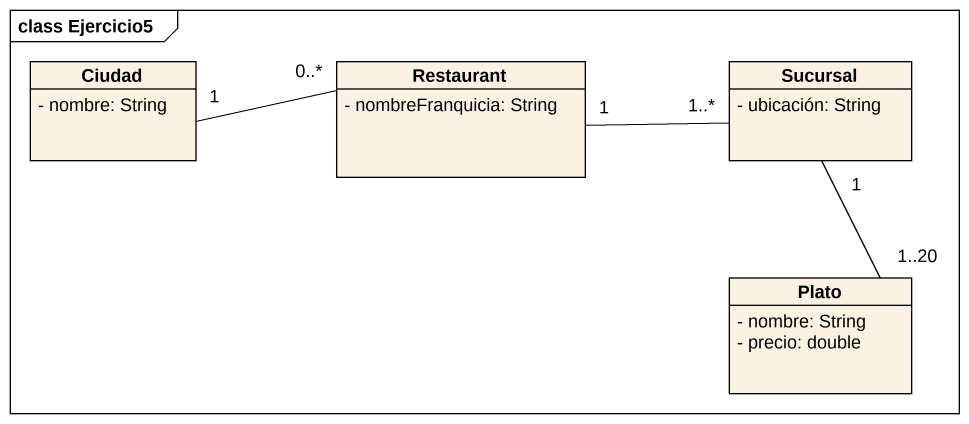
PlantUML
@startuml
mainframe class Ejercicio5
hide circle
hide empty members
skinparam classAttributeIconSize 0
class Ciudad {
  - nombre: String
}
class Restaurant {
  - nombreFranquicia: String
}
class Sucursal {
  - ubicación: String
}
class Plato {
  - nombre: String
  - precio: double
}
Ciudad "1" -right- "0..*" Restaurant
Restaurant "1" -right- "1..*" Sucursal
Sucursal "1" -- "1..20" Plato
@enduml
